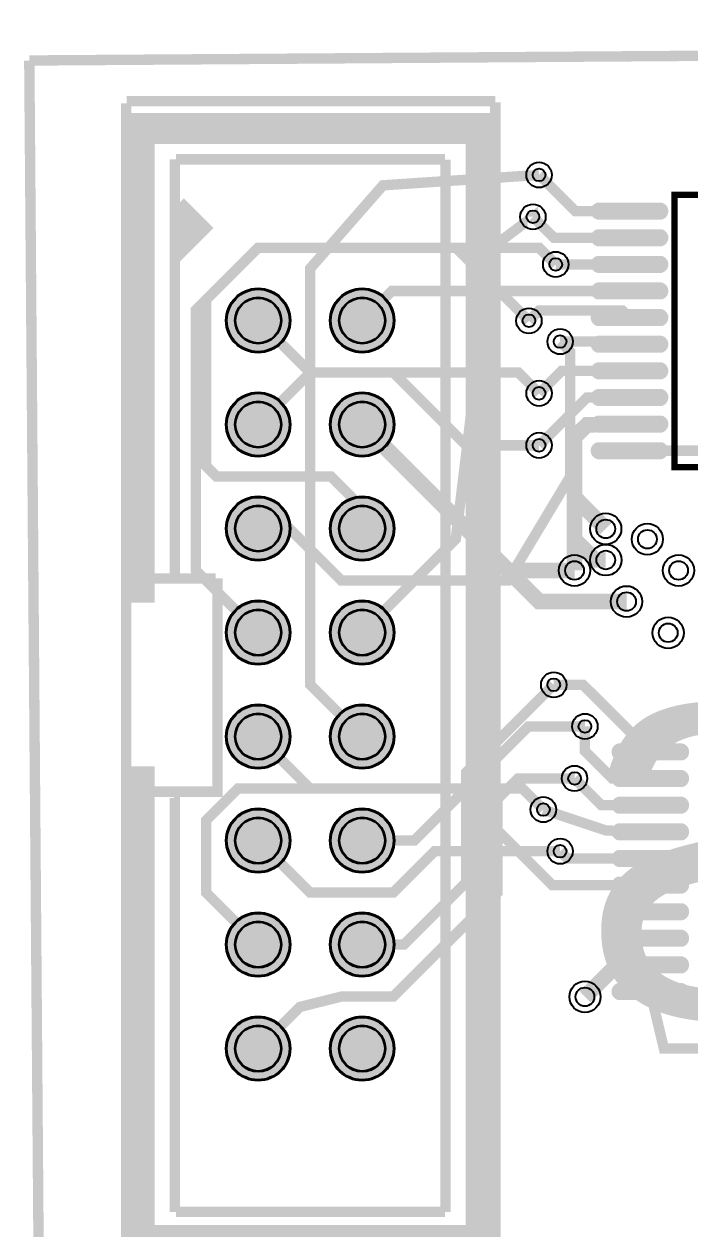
# Model space of a CAD drawing. Extents: x -4009 to 365, y -1285 to 1536.
# Drawn here: x -4009 to -3369, y 87 to 1245 of the extents above; entities that cross this region are included whole.
import ezdxf

# ---------------------------------------------------------------- set-up
doc = ezdxf.new("R2010")
doc.units = 9
for name, color, linetype, true_color in [('BoardOutLine', 7, 'Continuous', 0xff00ff), ('BottomLayer', 7, 'Continuous', 0x0000ff), ('BottomSolderMaskLayer', 7, 'Continuous', 0xaa00ff), ('Document', 7, 'Continuous', 0xffffff), ('Hole', 7, 'Continuous', 0x222222), ('Inner3', 7, 'Continuous', 0x00ff00), ('Inner4', 7, 'Continuous', 0xbc8e00), ('Multi-Layer', 7, 'Continuous', 0xc0c0c0), ('TopLayer', 7, 'Continuous', 0xff0000), ('TopPasteMaskLayer', 7, 'Continuous', 0x808080), ('TopSilkLayer', 7, 'Continuous', 0xffcc00), ('TopSolderMaskLayer', 7, 'Continuous', 0x800080)]:
    doc.layers.add(name, color=color, linetype=linetype, true_color=true_color)
doc.styles.get("Standard").update_dxf_attribs({"font": 'arial.ttf'})

msp = doc.modelspace()

# ---------------------------------------------------------------- hatches: boundary and pattern name
at = {"layer": 'BottomSolderMaskLayer'}
for points in [[(-3815.144999999997, 960.2599999999984, 1), (-3753.144999999997, 960.2599999999984, 1)], [(-3715.144999999997, 960.2599999999984, 1), (-3653.144999999997, 960.2599999999984, 1)], [(-3815.144999999997, 860.2599999999984, 1), (-3753.144999999997, 860.2599999999984, 1)], [(-3715.144999999997, 860.2599999999984, 1), (-3653.144999999997, 860.2599999999984, 1)], [(-3815.144999999997, 760.2599999999984, 1), (-3753.144999999997, 760.2599999999984, 1)], [(-3715.144999999997, 760.2599999999984, 1), (-3653.144999999997, 760.2599999999984, 1)], [(-3815.144999999997, 660.2599999999984, 1), (-3753.144999999997, 660.2599999999984, 1)], [(-3715.144999999997, 660.2599999999984, 1), (-3653.144999999997, 660.2599999999984, 1)], [(-3815.144999999997, 560.2599999999984, 1), (-3753.144999999997, 560.2599999999984, 1)], [(-3715.144999999997, 560.2599999999984, 1), (-3653.144999999997, 560.2599999999984, 1)], [(-3815.144999999997, 460.2599999999984, 1), (-3753.144999999997, 460.2599999999984, 1)], [(-3715.144999999997, 460.2599999999984, 1), (-3653.144999999997, 460.2599999999984, 1)], [(-3815.144999999997, 360.2599999999984, 1), (-3753.144999999997, 360.2599999999984, 1)], [(-3715.144999999997, 360.2599999999984, 1), (-3653.144999999997, 360.2599999999984, 1)], [(-3815.144999999997, 260.2599999999984, 1), (-3753.144999999997, 260.2599999999984, 1)], [(-3715.144999999997, 260.2599999999984, 1), (-3653.144999999997, 260.2599999999984, 1)]]:
    msp.add_hatch(color=256, dxfattribs=at).paths.add_polyline_path(points)
at = {"layer": 'Document'}
for points in [[(-3907.3729999999996, 688.9999999999964), (-3907.3729999999996, 1159.8650000000016), (-3560.916999999994, 1159.8650000000016), (-3560.916999999994, 60.6549999999952), (-3907.3729999999996, 60.6549999999952), (-3907.3729999999996, 531.5200000000004), (-3904.222999999998, 531.5200000000004), (-3892.0190000000002, 531.5200000000004), (-3883.7509999999966, 531.5200000000004), (-3883.7509999999966, 90.57500000000073), (-3584.538999999997, 90.57500000000073), (-3584.538999999997, 1129.944999999996), (-3883.7509999999966, 1129.944999999996), (-3883.7509999999966, 688.9999999999964)], [(-3864.144999999997, 1075.2599999999984), (-3864.144999999997, 1022.2599999999984), (-3834.144999999997, 1049.2599999999984)]]:
    msp.add_hatch(color=256, dxfattribs=at).paths.add_polyline_path(points)
at = {"layer": 'Multi-Layer'}
for points in [[(-3814.144999999997, 960.2599999999984, 1), (-3754.144999999997, 960.2599999999984, 1)], [(-3714.144999999997, 960.2599999999984, 1), (-3654.144999999997, 960.2599999999984, 1)], [(-3814.144999999997, 860.2599999999984, 1), (-3754.144999999997, 860.2599999999984, 1)], [(-3714.144999999997, 860.2599999999984, 1), (-3654.144999999997, 860.2599999999984, 1)], [(-3814.144999999997, 760.2599999999984, 1), (-3754.144999999997, 760.2599999999984, 1)], [(-3714.144999999997, 760.2599999999984, 1), (-3654.144999999997, 760.2599999999984, 1)], [(-3814.144999999997, 660.2599999999984, 1), (-3754.144999999997, 660.2599999999984, 1)], [(-3714.144999999997, 660.2599999999984, 1), (-3654.144999999997, 660.2599999999984, 1)], [(-3814.144999999997, 560.2599999999984, 1), (-3754.144999999997, 560.2599999999984, 1)], [(-3714.144999999997, 560.2599999999984, 1), (-3654.144999999997, 560.2599999999984, 1)], [(-3814.144999999997, 460.2599999999984, 1), (-3754.144999999997, 460.2599999999984, 1)], [(-3714.144999999997, 460.2599999999984, 1), (-3654.144999999997, 460.2599999999984, 1)], [(-3814.144999999997, 360.2599999999984, 1), (-3754.144999999997, 360.2599999999984, 1)], [(-3714.144999999997, 360.2599999999984, 1), (-3654.144999999997, 360.2599999999984, 1)], [(-3814.144999999997, 260.2599999999984, 1), (-3754.144999999997, 260.2599999999984, 1)], [(-3714.144999999997, 260.2599999999984, 1), (-3654.144999999997, 260.2599999999984, 1)]]:
    msp.add_hatch(color=256, dxfattribs=at).paths.add_polyline_path(points)
at = {"layer": 'TopLayer'}
for points in [[(-3454.300999999992, 1058.2544999999982, -0.7853981633974483), (-3454.300999999992, 1072.5854999999983), (-3400.048999999999, 1072.5854999999983, -0.7853981633974483), (-3400.048999999999, 1058.2544999999982)], [(-3454.300999999992, 1032.664499999998, -0.7853981633974483), (-3454.300999999992, 1046.9954999999982), (-3400.048999999999, 1046.9954999999982, -0.7853981633974483), (-3400.048999999999, 1032.664499999998)], [(-3454.300999999992, 1007.0745000000016, -0.7853981633974483), (-3454.300999999992, 1021.4055000000016), (-3400.048999999999, 1021.4055000000016, -0.7853981633974483), (-3400.048999999999, 1007.0745000000016)], [(-3454.300999999992, 981.4844999999979, -0.7853981633974483), (-3454.300999999992, 995.8154999999978), (-3400.048999999999, 995.8154999999978, -0.7853981633974483), (-3400.048999999999, 981.4844999999979)], [(-3454.300999999992, 955.8945000000014, -0.7853981633974483), (-3454.300999999992, 970.2255000000013), (-3400.048999999999, 970.2255000000013, -0.7853981633974483), (-3400.048999999999, 955.8945000000014)], [(-3454.300999999992, 930.3044999999976, -0.7853981633974483), (-3454.300999999992, 944.6354999999975), (-3400.048999999999, 944.6354999999975, -0.7853981633974483), (-3400.048999999999, 930.3044999999976)], [(-3454.300999999992, 904.704499999999, -0.7853981633974483), (-3454.300999999992, 919.0354999999989), (-3400.048999999999, 919.0354999999989, -0.7853981633974483), (-3400.048999999999, 904.704499999999)], [(-3454.300999999992, 879.1144999999952, -0.7853981633974483), (-3454.300999999992, 893.4454999999951), (-3400.048999999999, 893.4454999999951, -0.7853981633974483), (-3400.048999999999, 879.1144999999952)], [(-3454.300999999992, 853.5244999999987, -0.7853981633974483), (-3454.300999999992, 867.8554999999986), (-3400.048999999999, 867.8554999999986, -0.7853981633974483), (-3400.048999999999, 853.5244999999987)], [(-3454.300999999992, 827.9344999999986, -0.7853981633974483), (-3454.300999999992, 842.2654999999985), (-3400.048999999999, 842.2654999999985, -0.7853981633974483), (-3400.048999999999, 827.9344999999986)], [(-3434.300999999992, 538.2544999999983, -0.7853981633974483), (-3434.300999999992, 552.5854999999982), (-3380.048999999999, 552.5854999999982, -0.7853981633974483), (-3380.048999999999, 538.2544999999983)], [(-3434.300999999992, 512.6644999999982, -0.7853981633974483), (-3434.300999999992, 526.9954999999981), (-3380.048999999999, 526.9954999999981, -0.7853981633974483), (-3380.048999999999, 512.6644999999982)], [(-3434.300999999992, 487.0745000000016, -0.7853981633974483), (-3434.300999999992, 501.4055000000016), (-3380.048999999999, 501.4055000000016, -0.7853981633974483), (-3380.048999999999, 487.0745000000016)], [(-3434.300999999992, 461.4844999999978, -0.7853981633974483), (-3434.300999999992, 475.8154999999978), (-3380.048999999999, 475.8154999999978, -0.7853981633974483), (-3380.048999999999, 461.4844999999978)], [(-3434.300999999992, 435.8945000000013, -0.7853981633974483), (-3434.300999999992, 450.2255000000013), (-3380.048999999999, 450.2255000000013, -0.7853981633974483), (-3380.048999999999, 435.8945000000013)], [(-3434.300999999992, 410.3044999999975, -0.7853981633974483), (-3434.300999999992, 424.63549999999753), (-3380.048999999999, 424.63549999999753, -0.7853981633974483), (-3380.048999999999, 410.3044999999975)], [(-3434.300999999992, 384.704499999999, -0.7853981633974483), (-3434.300999999992, 399.035499999999), (-3380.048999999999, 399.035499999999, -0.7853981633974483), (-3380.048999999999, 384.704499999999)], [(-3434.300999999992, 359.1144999999952, -0.7853981633974483), (-3434.300999999992, 373.4454999999952), (-3380.048999999999, 373.4454999999952, -0.7853981633974483), (-3380.048999999999, 359.1144999999952)], [(-3434.300999999992, 333.5244999999987, -0.7853981633974483), (-3434.300999999992, 347.8554999999987), (-3380.048999999999, 347.8554999999987, -0.7853981633974483), (-3380.048999999999, 333.5244999999987)], [(-3434.300999999992, 307.93449999999854, -0.7853981633974483), (-3434.300999999992, 322.26549999999855), (-3380.048999999999, 322.26549999999855, -0.7853981633974483), (-3380.048999999999, 307.93449999999854)]]:
    msp.add_hatch(color=256, dxfattribs=at).paths.add_polyline_path(points)
at = {"layer": 'TopPasteMaskLayer'}
for points in [[(-3454.300999999992, 1058.2544999999982, -0.7853981633974483), (-3454.300999999992, 1072.5854999999983), (-3400.048999999999, 1072.5854999999983, -0.7853981633974483), (-3400.048999999999, 1058.2544999999982)], [(-3454.300999999992, 1032.664499999998, -0.7853981633974483), (-3454.300999999992, 1046.9954999999982), (-3400.048999999999, 1046.9954999999982, -0.7853981633974483), (-3400.048999999999, 1032.664499999998)], [(-3454.300999999992, 1007.0745000000016, -0.7853981633974483), (-3454.300999999992, 1021.4055000000016), (-3400.048999999999, 1021.4055000000016, -0.7853981633974483), (-3400.048999999999, 1007.0745000000016)], [(-3454.300999999992, 981.4844999999979, -0.7853981633974483), (-3454.300999999992, 995.8154999999978), (-3400.048999999999, 995.8154999999978, -0.7853981633974483), (-3400.048999999999, 981.4844999999979)], [(-3454.300999999992, 955.8945000000014, -0.7853981633974483), (-3454.300999999992, 970.2255000000013), (-3400.048999999999, 970.2255000000013, -0.7853981633974483), (-3400.048999999999, 955.8945000000014)], [(-3454.300999999992, 930.3044999999976, -0.7853981633974483), (-3454.300999999992, 944.6354999999975), (-3400.048999999999, 944.6354999999975, -0.7853981633974483), (-3400.048999999999, 930.3044999999976)], [(-3454.300999999992, 904.704499999999, -0.7853981633974483), (-3454.300999999992, 919.0354999999989), (-3400.048999999999, 919.0354999999989, -0.7853981633974483), (-3400.048999999999, 904.704499999999)], [(-3454.300999999992, 879.1144999999952, -0.7853981633974483), (-3454.300999999992, 893.4454999999951), (-3400.048999999999, 893.4454999999951, -0.7853981633974483), (-3400.048999999999, 879.1144999999952)], [(-3454.300999999992, 853.5244999999987, -0.7853981633974483), (-3454.300999999992, 867.8554999999986), (-3400.048999999999, 867.8554999999986, -0.7853981633974483), (-3400.048999999999, 853.5244999999987)], [(-3454.300999999992, 827.9344999999986, -0.7853981633974483), (-3454.300999999992, 842.2654999999985), (-3400.048999999999, 842.2654999999985, -0.7853981633974483), (-3400.048999999999, 827.9344999999986)], [(-3434.300999999992, 538.2544999999983, -0.7853981633974483), (-3434.300999999992, 552.5854999999982), (-3380.048999999999, 552.5854999999982, -0.7853981633974483), (-3380.048999999999, 538.2544999999983)], [(-3434.300999999992, 512.6644999999982, -0.7853981633974483), (-3434.300999999992, 526.9954999999981), (-3380.048999999999, 526.9954999999981, -0.7853981633974483), (-3380.048999999999, 512.6644999999982)], [(-3434.300999999992, 487.0745000000016, -0.7853981633974483), (-3434.300999999992, 501.4055000000016), (-3380.048999999999, 501.4055000000016, -0.7853981633974483), (-3380.048999999999, 487.0745000000016)], [(-3434.300999999992, 461.4844999999978, -0.7853981633974483), (-3434.300999999992, 475.8154999999978), (-3380.048999999999, 475.8154999999978, -0.7853981633974483), (-3380.048999999999, 461.4844999999978)], [(-3434.300999999992, 435.8945000000013, -0.7853981633974483), (-3434.300999999992, 450.2255000000013), (-3380.048999999999, 450.2255000000013, -0.7853981633974483), (-3380.048999999999, 435.8945000000013)], [(-3434.300999999992, 410.3044999999975, -0.7853981633974483), (-3434.300999999992, 424.63549999999753), (-3380.048999999999, 424.63549999999753, -0.7853981633974483), (-3380.048999999999, 410.3044999999975)], [(-3434.300999999992, 384.704499999999, -0.7853981633974483), (-3434.300999999992, 399.035499999999), (-3380.048999999999, 399.035499999999, -0.7853981633974483), (-3380.048999999999, 384.704499999999)], [(-3434.300999999992, 359.1144999999952, -0.7853981633974483), (-3434.300999999992, 373.4454999999952), (-3380.048999999999, 373.4454999999952, -0.7853981633974483), (-3380.048999999999, 359.1144999999952)], [(-3434.300999999992, 333.5244999999987, -0.7853981633974483), (-3434.300999999992, 347.8554999999987), (-3380.048999999999, 347.8554999999987, -0.7853981633974483), (-3380.048999999999, 333.5244999999987)], [(-3434.300999999992, 307.93449999999854, -0.7853981633974483), (-3434.300999999992, 322.26549999999855), (-3380.048999999999, 322.26549999999855, -0.7853981633974483), (-3380.048999999999, 307.93449999999854)]]:
    msp.add_hatch(color=256, dxfattribs=at).paths.add_polyline_path(points)
at = {"layer": 'TopSolderMaskLayer'}
for points in [[(-3458.086639522706, 1057.2544999999982, -0.7853981633974483), (-3458.086639522706, 1073.5854999999983), (-3396.2633604772855, 1073.5854999999983, -0.7853981633974483), (-3396.2633604772855, 1057.2544999999982)], [(-3458.086639522706, 1031.664499999998, -0.7853981633974483), (-3458.086639522706, 1047.9954999999982), (-3396.2633604772855, 1047.9954999999982, -0.7853981633974483), (-3396.2633604772855, 1031.664499999998)], [(-3458.086639522706, 1006.0745000000016, -0.7853981633974483), (-3458.086639522706, 1022.4055000000016), (-3396.2633604772855, 1022.4055000000016, -0.7853981633974483), (-3396.2633604772855, 1006.0745000000016)], [(-3458.086639522706, 980.4844999999979, -0.7853981633974483), (-3458.086639522706, 996.8154999999978), (-3396.2633604772855, 996.8154999999978, -0.7853981633974483), (-3396.2633604772855, 980.4844999999979)], [(-3815.144999999997, 960.2599999999984, 1), (-3753.144999999997, 960.2599999999984, 1)], [(-3715.144999999997, 960.2599999999984, 1), (-3653.144999999997, 960.2599999999984, 1)], [(-3458.086639522706, 954.8945000000014, -0.7853981633974483), (-3458.086639522706, 971.2255000000013), (-3396.2633604772855, 971.2255000000013, -0.7853981633974483), (-3396.2633604772855, 954.8945000000014)], [(-3458.086639522706, 929.3044999999976, -0.7853981633974483), (-3458.086639522706, 945.6354999999975), (-3396.2633604772855, 945.6354999999975, -0.7853981633974483), (-3396.2633604772855, 929.3044999999976)], [(-3458.086639522706, 903.704499999999, -0.7853981633974483), (-3458.086639522706, 920.0354999999989), (-3396.2633604772855, 920.0354999999989, -0.7853981633974483), (-3396.2633604772855, 903.704499999999)], [(-3458.086639522706, 878.1144999999952, -0.7853981633974483), (-3458.086639522706, 894.4454999999951), (-3396.2633604772855, 894.4454999999951, -0.7853981633974483), (-3396.2633604772855, 878.1144999999952)], [(-3815.144999999997, 860.2599999999984, 1), (-3753.144999999997, 860.2599999999984, 1)], [(-3715.144999999997, 860.2599999999984, 1), (-3653.144999999997, 860.2599999999984, 1)], [(-3458.086639522706, 852.5244999999987, -0.7853981633974483), (-3458.086639522706, 868.8554999999986), (-3396.2633604772855, 868.8554999999986, -0.7853981633974483), (-3396.2633604772855, 852.5244999999987)], [(-3458.086639522706, 826.9344999999986, -0.7853981633974483), (-3458.086639522706, 843.2654999999985), (-3396.2633604772855, 843.2654999999985, -0.7853981633974483), (-3396.2633604772855, 826.9344999999986)], [(-3815.144999999997, 760.2599999999984, 1), (-3753.144999999997, 760.2599999999984, 1)], [(-3715.144999999997, 760.2599999999984, 1), (-3653.144999999997, 760.2599999999984, 1)], [(-3815.144999999997, 660.2599999999984, 1), (-3753.144999999997, 660.2599999999984, 1)], [(-3715.144999999997, 660.2599999999984, 1), (-3653.144999999997, 660.2599999999984, 1)], [(-3815.144999999997, 560.2599999999984, 1), (-3753.144999999997, 560.2599999999984, 1)], [(-3715.144999999997, 560.2599999999984, 1), (-3653.144999999997, 560.2599999999984, 1)], [(-3438.086639522706, 537.2544999999983, -0.7853981633974483), (-3438.086639522706, 553.5854999999982), (-3376.2633604772855, 553.5854999999982, -0.7853981633974483), (-3376.2633604772855, 537.2544999999983)], [(-3438.086639522706, 511.6644999999981, -0.7853981633974483), (-3438.086639522706, 527.9954999999981), (-3376.2633604772855, 527.9954999999981, -0.7853981633974483), (-3376.2633604772855, 511.6644999999981)], [(-3438.086639522706, 486.0745000000016, -0.7853981633974483), (-3438.086639522706, 502.4055000000016), (-3376.2633604772855, 502.4055000000016, -0.7853981633974483), (-3376.2633604772855, 486.0745000000016)], [(-3815.144999999997, 460.2599999999984, 1), (-3753.144999999997, 460.2599999999984, 1)], [(-3715.144999999997, 460.2599999999984, 1), (-3653.144999999997, 460.2599999999984, 1)], [(-3438.086639522706, 460.4844999999978, -0.7853981633974483), (-3438.086639522706, 476.8154999999978), (-3376.2633604772855, 476.8154999999978, -0.7853981633974483), (-3376.2633604772855, 460.4844999999978)], [(-3438.086639522706, 434.8945000000013, -0.7853981633974483), (-3438.086639522706, 451.2255000000013), (-3376.2633604772855, 451.2255000000013, -0.7853981633974483), (-3376.2633604772855, 434.8945000000013)], [(-3438.086639522706, 409.3044999999975, -0.7853981633974483), (-3438.086639522706, 425.63549999999753), (-3376.2633604772855, 425.63549999999753, -0.7853981633974483), (-3376.2633604772855, 409.3044999999975)], [(-3438.086639522706, 383.704499999999, -0.7853981633974483), (-3438.086639522706, 400.035499999999), (-3376.2633604772855, 400.035499999999, -0.7853981633974483), (-3376.2633604772855, 383.704499999999)], [(-3815.144999999997, 360.2599999999984, 1), (-3753.144999999997, 360.2599999999984, 1)], [(-3715.144999999997, 360.2599999999984, 1), (-3653.144999999997, 360.2599999999984, 1)], [(-3438.086639522706, 358.1144999999952, -0.7853981633974483), (-3438.086639522706, 374.4454999999952), (-3376.2633604772855, 374.4454999999952, -0.7853981633974483), (-3376.2633604772855, 358.1144999999952)], [(-3438.086639522706, 332.5244999999987, -0.7853981633974483), (-3438.086639522706, 348.8554999999987), (-3376.2633604772855, 348.8554999999987, -0.7853981633974483), (-3376.2633604772855, 332.5244999999987)], [(-3438.086639522706, 306.93449999999854, -0.7853981633974483), (-3438.086639522706, 323.26549999999855), (-3376.2633604772855, 323.26549999999855, -0.7853981633974483), (-3376.2633604772855, 306.93449999999854)], [(-3815.144999999997, 260.2599999999984, 1), (-3753.144999999997, 260.2599999999984, 1)], [(-3715.144999999997, 260.2599999999984, 1), (-3653.144999999997, 260.2599999999984, 1)]]:
    msp.add_hatch(color=256, dxfattribs=at).paths.add_polyline_path(points)

# ---------------------------------------------------------------- linework, layer by layer
at = {"layer": 'BoardOutLine', "const_width": 10}
for points in [[(-4004.144999999997, 1210.2599999999984), (295.8550000000032, 1240.2599999999984)], [(295.8550000000032, -1259.7400000000016), (-3994.144999999997, -1279.7400000000016), (-3994.144999999997, -69.7400000000016), (-4004.144999999997, 1210.2599999999984)]]:
    msp.add_lwpolyline(points, dxfattribs=at)
at = {"layer": 'BottomLayer', "const_width": 10}
for points in [[(-3514.144999999997, 1100.2599999999984), (-3664.144999999997, 1090.2599999999984), (-3664.144999999997, 1090.2599999999984), (-3734.144999999997, 1010.2599999999984), (-3734.144999999997, 1010.2599999999984), (-3734.144999999997, 610.2599999999984), (-3684.144999999997, 560.2599999999984)], [(-3519.9949999999953, 1060), (-3519.9949999999953, 1060.0009999999966), (-3560, 1030), (-3594.144999999997, 750.2599999999984), (-3684.144999999997, 660.2599999999984)], [(-3684.144999999997, 460.2599999999984), (-3634.144999999997, 460.2599999999984), (-3524.4049999999916, 570), (-3469.9949999999953, 570)], [(-3479.9949999999953, 520), (-3534.4049999999916, 520), (-3554.144999999997, 500.2599999999984), (-3554.144999999997, 410.2599999999984), (-3654.144999999997, 310.2599999999984), (-3704.144999999997, 310.2599999999984), (-3744.144999999997, 300.2599999999984), (-3784.144999999997, 260.2599999999984)]]:
    msp.add_lwpolyline(points, dxfattribs=at)
at = {"layer": 'BottomSolderMaskLayer'}
for centre, radius in [((-3784.144999999997, 960.2599999999984), 31.000000000000004), ((-3684.144999999997, 960.2599999999984), 31.000000000000004), ((-3784.144999999997, 960.2599999999984), 22.371666666666666), ((-3684.144999999997, 960.2599999999984), 22.371666666666666), ((-3784.144999999997, 860.2599999999984), 31.000000000000004), ((-3784.144999999997, 860.2599999999984), 22.371666666666666), ((-3684.144999999997, 860.2599999999984), 31.000000000000004), ((-3684.144999999997, 860.2599999999984), 22.371666666666666), ((-3784.144999999997, 760.2599999999984), 31.000000000000004), ((-3684.144999999997, 760.2599999999984), 31.000000000000004), ((-3784.144999999997, 760.2599999999984), 22.371666666666666), ((-3684.144999999997, 760.2599999999984), 22.371666666666666), ((-3784.144999999997, 660.2599999999984), 31.000000000000004), ((-3684.144999999997, 660.2599999999984), 31.000000000000004), ((-3784.144999999997, 660.2599999999984), 22.371666666666666), ((-3684.144999999997, 660.2599999999984), 22.371666666666666), ((-3784.144999999997, 560.2599999999984), 31.000000000000004), ((-3684.144999999997, 560.2599999999984), 31.000000000000004), ((-3784.144999999997, 560.2599999999984), 22.371666666666666), ((-3684.144999999997, 560.2599999999984), 22.371666666666666), ((-3784.144999999997, 460.2599999999984), 31.000000000000004), ((-3684.144999999997, 460.2599999999984), 31.000000000000004), ((-3784.144999999997, 460.2599999999984), 22.371666666666666), ((-3684.144999999997, 460.2599999999984), 22.371666666666666), ((-3784.144999999997, 360.2599999999984), 31.000000000000004), ((-3784.144999999997, 360.2599999999984), 22.371666666666666), ((-3684.144999999997, 360.2599999999984), 31.000000000000004), ((-3684.144999999997, 360.2599999999984), 22.371666666666666), ((-3784.144999999997, 260.2599999999984), 31.000000000000004), ((-3684.144999999997, 260.2599999999984), 31.000000000000004), ((-3784.144999999997, 260.2599999999984), 22.371666666666666), ((-3684.144999999997, 260.2599999999984), 22.371666666666666)]:
    msp.add_circle(centre, radius, dxfattribs=at)
at = {"layer": 'Hole'}
for centre, radius in [((-3514.144999999997, 1100.2599999999984), 6.101999999999999), ((-3519.9949999999953, 1060), 6.101999999999999), ((-3498.125, 1014.2400000000016), 6.101999999999999), ((-3523.885000000002, 960), 6.101999999999999), ((-3493.885000000002, 940), 6.101999999999999), ((-3514.144999999997, 890.2599999999984), 6.101999999999999), ((-3514.144999999997, 840.2599999999984), 6.101999999999999), ((-3450.0449999999983, 759.9599999999955), 9), ((-3409.9949999999953, 750), 9), ((-3449.9949999999953, 730), 9), ((-3480.0449999999983, 719.9599999999955), 9), ((-3379.9949999999953, 720), 9), ((-3429.9949999999953, 690), 9), ((-3389.9949999999953, 660), 9), ((-3499.9949999999953, 610), 6.101999999999999), ((-3469.9949999999953, 570), 6.101999999999999), ((-3479.9949999999953, 520), 6.101999999999999), ((-3509.9949999999953, 490), 6.101999999999999), ((-3493.885000000002, 450), 6.101999999999999), ((-3469.9949999999953, 310), 9)]:
    msp.add_circle(centre, radius, dxfattribs=at)
at = {"layer": 'Inner3', "const_width": 10}
for points in [[(-3784.144999999997, 660.2599999999984), (-3844.144999999997, 720.2599999999984), (-3844.144999999997, 970.2599999999984), (-3784.144999999997, 1030.2599999999984), (-3594.144999999997, 1030.2599999999984), (-3523.885000000002, 960)], [(-3514.144999999997, 840.2599999999984), (-3584.144999999997, 840.2599999999984), (-3654.144999999997, 910.2599999999984), (-3734.144999999997, 910.2599999999984), (-3784.144999999997, 960.2599999999984)], [(-3784.144999999997, 760.2599999999984), (-3754.144999999997, 760.2599999999984), (-3704.144999999997, 710.2599999999984), (-3544.144999999997, 710.2599999999984), (-3514.144999999997, 760.2599999999984), (-3484.144999999997, 810.2599999999984), (-3484.144999999997, 930.2599999999984), (-3493.885000000002, 940)], [(-3784.144999999997, 360.2599999999984), (-3834.144999999997, 410.2599999999984), (-3834.144999999997, 479.7599999999984), (-3803.644999999997, 510.2599999999984), (-3530.2549999999974, 510.2599999999984), (-3509.9949999999953, 490)], [(-3493.885000000002, 450), (-3614.4049999999916, 450), (-3654.144999999997, 410.2599999999984), (-3734.144999999997, 410.2599999999984), (-3784.144999999997, 460.2599999999984)]]:
    msp.add_lwpolyline(points, dxfattribs=at)
at = {"layer": 'Inner4'}
for points, const_width in [([(-3684.144999999997, 760.2599999999984), (-3684.144999999997, 780.2599999999984), (-3714.144999999997, 810.2599999999984), (-3824.144999999997, 810.2599999999984), (-3834.144999999997, 820.2599999999984), (-3834.144999999997, 980.2599999999984), (-3784.144999999997, 1030.2599999999984), (-3514.144999999997, 1030.2599999999984), (-3498.125, 1014.2400000000016)], 10), ([(-3784.144999999997, 860.2599999999984), (-3734.144999999997, 910.2599999999984), (-3534.144999999997, 910.2599999999984), (-3514.144999999997, 890.2599999999984)], 10), ([(-3684.144999999997, 860.2599999999984), (-3513.885000000002, 690), (-3430, 690)], 15), ([(-3684.144999999997, 860.2599999999984), (-3543.844999999994, 719.9599999999955), (-3480.0449999999983, 719.9599999999955)], 15), ([(-3684.144999999997, 360.2599999999984), (-3644.144999999997, 360.2599999999984), (-3584.144999999997, 420.2599999999984), (-3584.144999999997, 525.8500000000022), (-3499.9949999999953, 610)], 10)]:
    msp.add_lwpolyline(points, dxfattribs=dict(at, const_width=const_width))
at = {"layer": 'Multi-Layer'}
for centre, radius in [((-3514.144999999997, 1100.2599999999984), 12.204999999999998), ((-3519.9949999999953, 1060), 12.204999999999998), ((-3498.125, 1014.2400000000016), 12.204999999999998), ((-3784.144999999997, 960.2599999999984), 30), ((-3684.144999999997, 960.2599999999984), 30), ((-3784.144999999997, 960.2599999999984), 21.65), ((-3684.144999999997, 960.2599999999984), 21.65), ((-3523.885000000002, 960), 12.204999999999998), ((-3493.885000000002, 940), 12.204999999999998), ((-3514.144999999997, 890.2599999999984), 12.204999999999998), ((-3784.144999999997, 860.2599999999984), 30), ((-3784.144999999997, 860.2599999999984), 21.65), ((-3684.144999999997, 860.2599999999984), 30), ((-3684.144999999997, 860.2599999999984), 21.65), ((-3514.144999999997, 840.2599999999984), 12.204999999999998), ((-3784.144999999997, 760.2599999999984), 30), ((-3684.144999999997, 760.2599999999984), 30), ((-3784.144999999997, 760.2599999999984), 21.65), ((-3684.144999999997, 760.2599999999984), 21.65), ((-3450.0449999999983, 759.9599999999955), 15), ((-3409.9949999999953, 750), 15), ((-3449.9949999999953, 730), 15), ((-3480.0449999999983, 719.9599999999955), 15), ((-3379.9949999999953, 720), 15), ((-3429.9949999999953, 690), 15), ((-3784.144999999997, 660.2599999999984), 30), ((-3684.144999999997, 660.2599999999984), 30), ((-3784.144999999997, 660.2599999999984), 21.65), ((-3684.144999999997, 660.2599999999984), 21.65), ((-3389.9949999999953, 660), 15), ((-3499.9949999999953, 610), 12.204999999999998), ((-3784.144999999997, 560.2599999999984), 30), ((-3784.144999999997, 560.2599999999984), 21.65), ((-3684.144999999997, 560.2599999999984), 30), ((-3684.144999999997, 560.2599999999984), 21.65), ((-3469.9949999999953, 570), 12.204999999999998), ((-3479.9949999999953, 520), 12.204999999999998), ((-3509.9949999999953, 490), 12.204999999999998), ((-3784.144999999997, 460.2599999999984), 30), ((-3684.144999999997, 460.2599999999984), 30), ((-3784.144999999997, 460.2599999999984), 21.65), ((-3684.144999999997, 460.2599999999984), 21.65), ((-3493.885000000002, 450), 12.204999999999998), ((-3784.144999999997, 360.2599999999984), 30), ((-3684.144999999997, 360.2599999999984), 30), ((-3784.144999999997, 360.2599999999984), 21.65), ((-3684.144999999997, 360.2599999999984), 21.65), ((-3469.9949999999953, 310), 15), ((-3784.144999999997, 260.2599999999984), 30), ((-3684.144999999997, 260.2599999999984), 30), ((-3784.144999999997, 260.2599999999984), 21.65), ((-3684.144999999997, 260.2599999999984), 21.65)]:
    msp.add_circle(centre, radius, dxfattribs=at)
at = {"layer": 'TopLayer'}
for points, const_width in [([(-3427.1749999999956, 1065.4199999999983), (-3479.3050000000003, 1065.4199999999983), (-3514.144999999997, 1100.2599999999984)], 10), ([(-3427.1749999999956, 1039.829999999998), (-3499.824999999997, 1039.829999999998), (-3519.9949999999953, 1060)], 10), ([(-3427.1749999999956, 1014.2400000000016), (-3498.125, 1014.2400000000016)], 10), ([(-3427.1749999999956, 988.6499999999978), (-3655.7549999999974, 988.6499999999978), (-3684.144999999997, 960.2599999999984)], 10), ([(-3523.8889999999956, 960.0039999999972), (-3513.8889999999956, 970.0039999999972), (-3434.118999999999, 970.0039999999972), (-3427.1749999999956, 963.0600000000013)], 10), ([(-3414.144999999997, 940.2599999999984), (-3414.4049999999916, 940), (-3493.885000000002, 940)], 10), ([(-3427.1749999999956, 911.869999999999), (-3492.534999999996, 911.869999999999), (-3514.144999999997, 890.2599999999984)], 10), ([(-3427.1749999999956, 886.2799999999952), (-3468.125, 886.2799999999952), (-3514.144999999997, 840.2599999999984)], 10), ([(-3427.144999999997, 860.6599999999999), (-3468.144999999997, 859.9599999999955), (-3480.0449999999983, 848.1599999999999), (-3480.0449999999983, 719.9599999999955)], 15), ([(-3427.1749999999956, 835.0999999999985), (-3201.114999999998, 835.0999999999985)], 10), ([(-3480.0449999999983, 790.4599999999991), (-3450.0449999999983, 759.9599999999955)], 15), ([(-3480.0449999999983, 749.9019999999982), (-3460.1429999999964, 730), (-3450, 730)], 15), ([(-3407.1749999999956, 545.4209999999985), (-3471.754000000001, 610), (-3499.9949999999953, 610)], 10), ([(-3407.144999999997, 519.859999999997), (-3443.7449999999953, 519.859999999997), (-3469.9949999999953, 546.109999999997), (-3469.9949999999953, 570)], 10), ([(-3784.144999999997, 560.2599999999984), (-3734.144999999997, 510.2599999999984), (-3594.144999999997, 510.2599999999984), (-3501.344999999994, 417.4599999999955), (-3407.144999999997, 417.4599999999955)], 10), ([(-3407.1749999999956, 494.23899999999776), (-3454.2339999999967, 494.23899999999776), (-3479.9949999999953, 520)], 10), ([(-3407.144999999997, 468.2599999999984), (-3450, 470), (-3509.9949999999953, 490)], 10), ([(-3407.1749999999956, 443.0600000000013), (-3486.9449999999997, 443.0600000000013), (-3493.885000000002, 450)], 10), ([(-3407.1749999999956, 340.6899999999987), (-3439.3099999999977, 340.6899999999987), (-3470, 310)], 15), ([(-3407.144999999997, 315.0599999999977), (-3394.144999999997, 260.2599999999984), (-3304.144999999997, 260.2599999999984), (-3219.344999999994, 315.0599999999977), (-3181.144999999997, 315.0599999999977)], 10)]:
    msp.add_lwpolyline(points, dxfattribs=dict(at, const_width=const_width))
at = {"layer": 'TopSilkLayer', "const_width": 10}
for points in [[(-3911.144999999997, 1169.1599999999962), (-3911.144999999997, 47.27000000000044)], [(-3910.4749999999985, 1171.2599999999984), (-3556.144999999997, 1171.2599999999984)], [(-3556.144999999997, 1170.1599999999962), (-3556.144999999997, 48.06000000000131)], [(-3864.144999999997, 1115.2599999999984), (-3864.144999999997, 713.2599999999984), (-3863.144999999997, 712.2599999999984)], [(-3863.144999999997, 1115.2599999999984), (-3604.4850000000006, 1115.2599999999984)], [(-3604.144999999997, 1114.9199999999983), (-3604.144999999997, 103.17000000000189)], [(-3859.144999999997, 1074.2599999999984), (-3834.144999999997, 1049.2599999999984), (-3861.144999999997, 1022.2599999999984), (-3862.144999999997, 1022.2599999999984)], [(-3823.144999999997, 712.2599999999984), (-3823.144999999997, 507.2599999999984), (-3910.144999999997, 507.2599999999984), (-3911.144999999997, 506.2599999999984)], [(-3825.144999999997, 712.2599999999984), (-3910.144999999997, 712.2599999999984)], [(-3865.144999999997, 506.2599999999984), (-3864.144999999997, 506.2599999999984), (-3864.144999999997, 103.2599999999984)], [(-3604.4850000000006, 103.2599999999984), (-3863.144999999997, 103.2599999999984)]]:
    msp.add_lwpolyline(points, dxfattribs=at)
at = {"layer": 'TopSilkLayer', "const_width": 6}
msp.add_lwpolyline([(-3244.4049999999916, 819.3069999999971), (-3383.885000000002, 819.3069999999971), (-3383.885000000002, 1081.2129999999997), (-3244.4049999999916, 1081.2129999999997), (-3244.4049999999916, 819.3069999999971)], close=True, dxfattribs=at)
at = {"layer": 'TopSolderMaskLayer'}
for centre, radius in [((-3784.144999999997, 960.2599999999984), 31.000000000000004), ((-3684.144999999997, 960.2599999999984), 31.000000000000004), ((-3784.144999999997, 960.2599999999984), 22.371666666666666), ((-3684.144999999997, 960.2599999999984), 22.371666666666666), ((-3784.144999999997, 860.2599999999984), 31.000000000000004), ((-3784.144999999997, 860.2599999999984), 22.371666666666666), ((-3684.144999999997, 860.2599999999984), 31.000000000000004), ((-3684.144999999997, 860.2599999999984), 22.371666666666666), ((-3784.144999999997, 760.2599999999984), 31.000000000000004), ((-3684.144999999997, 760.2599999999984), 31.000000000000004), ((-3784.144999999997, 760.2599999999984), 22.371666666666666), ((-3684.144999999997, 760.2599999999984), 22.371666666666666), ((-3784.144999999997, 660.2599999999984), 31.000000000000004), ((-3684.144999999997, 660.2599999999984), 31.000000000000004), ((-3784.144999999997, 660.2599999999984), 22.371666666666666), ((-3684.144999999997, 660.2599999999984), 22.371666666666666), ((-3784.144999999997, 560.2599999999984), 31.000000000000004), ((-3684.144999999997, 560.2599999999984), 31.000000000000004), ((-3784.144999999997, 560.2599999999984), 22.371666666666666), ((-3684.144999999997, 560.2599999999984), 22.371666666666666), ((-3784.144999999997, 460.2599999999984), 31.000000000000004), ((-3684.144999999997, 460.2599999999984), 31.000000000000004), ((-3784.144999999997, 460.2599999999984), 22.371666666666666), ((-3684.144999999997, 460.2599999999984), 22.371666666666666), ((-3784.144999999997, 360.2599999999984), 31.000000000000004), ((-3784.144999999997, 360.2599999999984), 22.371666666666666), ((-3684.144999999997, 360.2599999999984), 31.000000000000004), ((-3684.144999999997, 360.2599999999984), 22.371666666666666), ((-3784.144999999997, 260.2599999999984), 31.000000000000004), ((-3684.144999999997, 260.2599999999984), 31.000000000000004), ((-3784.144999999997, 260.2599999999984), 22.371666666666666), ((-3684.144999999997, 260.2599999999984), 22.371666666666666)]:
    msp.add_circle(centre, radius, dxfattribs=at)

# ---------------------------------------------------------------- texts
at = {"layer": 'BottomSilkLayer', "text_generation_flag": 2}
msp.add_text('BLINKEN BYTES', height=300, dxfattribs=at).set_placement((-189.99499999999534, 290))

doc.saveas('drawing.dxf')
